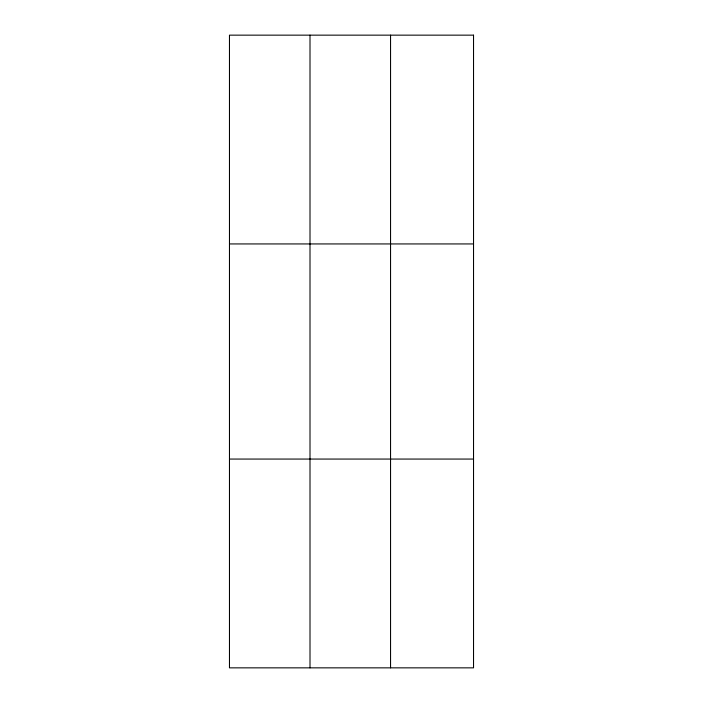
<?xml version="1.0" encoding="UTF-8"?>
<svg xmlns="http://www.w3.org/2000/svg" width="703" height="703" viewBox="0 0 703 703"><rect width="100%" height="100%" fill="white"/><g stroke="black" fill="none" stroke-linecap="round" stroke-linejoin="round"><path stroke-width="1.05" d="M310.005 35.15L310.005 667.85M390.552 35.15L390.552 667.85M229.468 243.941L473.532 243.941M229.468 459.059L473.532 459.059M473.532 35.15L473.532 667.85L229.468 667.85L229.468 35.15L473.532 35.15"/></g></svg>
